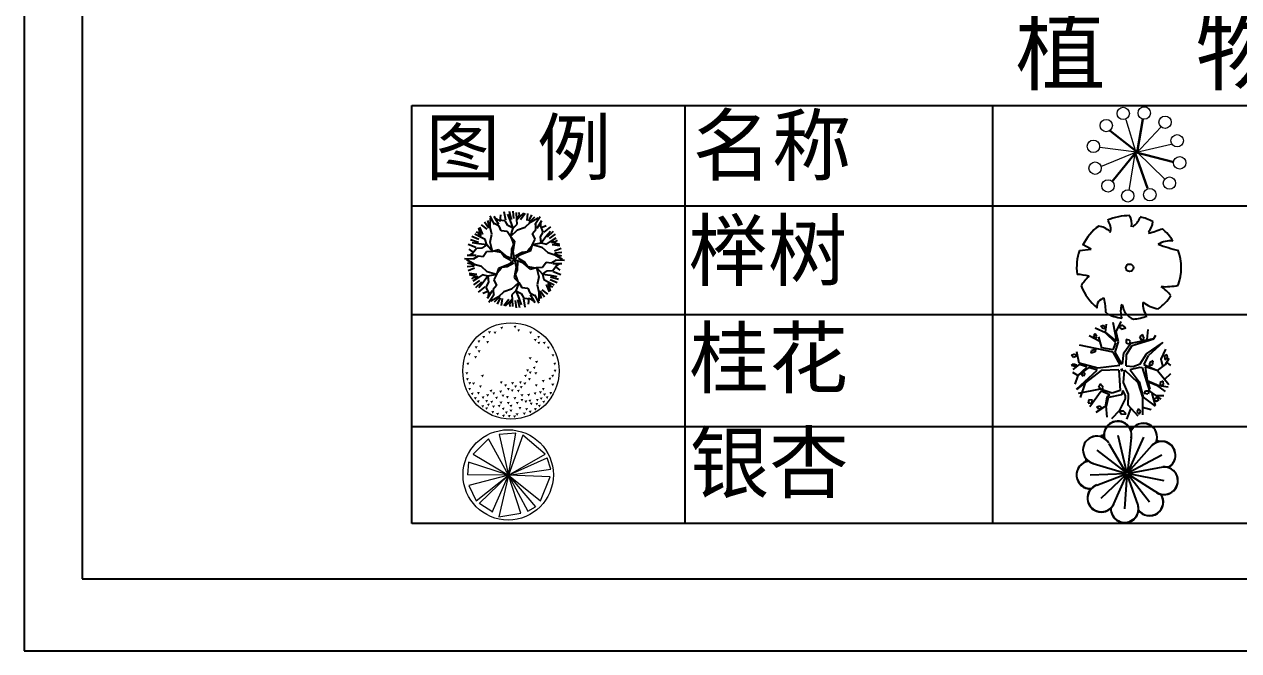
# Model space of a CAD drawing. Header units: centimetres. Extents: x -56693 to 5284, y -24690 to 2923.
# Drawn here: x 1684 to 2466, y 823 to 1226 of the extents above; entities that cross this region are included whole.
import ezdxf

# ---------------------------------------------------------------- set-up
doc = ezdxf.new("R2010")
doc.units = ezdxf.units.CM
for name, color, linetype, lineweight in [('0-上木', 3, 'Continuous', 9), ('0-下木', 2, 'Continuous', 9), ('外轮廓', 7, 'Continuous', 100)]:
    doc.layers.add(name, color=color, linetype=linetype, lineweight=lineweight)
for name, color, linetype in [('A绿-1', 94, 'Continuous'), ('乔木', 100, 'Continuous'), ('亚乔木', 7, 'Continuous'), ('图层1', 1, 'Continuous'), ('树', 74, 'Continuous'), ('植物图例', 94, 'Continuous'), ('绿化1', 3, 'Continuous')]:
    doc.layers.add(name, color=color, linetype=linetype)
doc.styles.get("Standard").update_dxf_attribs({"font": 'txt', "bigfont": 'gbcbig.shx'})

# ---------------------------------------------------------------- blocks, each defined once
blk = doc.blocks.new('YY')
at = {"layer": '树', "color": 3}
for p, q in [((35, 665), (50, 819)), ((-417, 507), (-499, 614)), ((-344, 531), (-428, 605)), ((-338, 555), (-424, 656)), ((-310, 590), (-379, 690)), ((-261, 602), (-316, 696)), ((-256, 684), (-280, 715)), ((-261, 602), (-256, 684)), ((-222, 537), (-261, 602)), ((-252, 616), (-211, 745)), ((-212, 627), (-191, 751)), ((-107, 660), (-147, 768)), ((-86, 551), (-46, 665)), ((-77, 668), (-80, 780)), ((-62, 651), (-25, 774)), ((-44, 666), (32, 784)), ((85, 599), (40, 680)), ((70, 518), (85, 599)), ((94, 628), (101, 775)), ((129, 687), (107, 732)), ((210, 621), (129, 687)), ((138, 658), (204, 739)), ((210, 533), (210, 621)), ((227, 628), (278, 753)), ((283, 577), (305, 687)), ((307, 584), (352, 709)), ((352, 577), (403, 687)), ((386, 540), (440, 636)), ((460, 577), (475, 614)), ((-544, 360), (-671, 450)), ((-585, 291), (-649, 416)), ((-483, 392), (-607, 472)), ((-517, 452), (-566, 455)), ((-486, 445), (-523, 543)), ((-419, 489), (-517, 452)), ((-343, 445), (-419, 489)), ((-247, 449), (-344, 531)), ((-247, 449), (-343, 445)), ((-247, 449), (-222, 537)), ((-225, 309), (-247, 449)), ((-225, 309), (-174, 458)), ((-174, 458), (-86, 551)), ((151, 459), (70, 518)), ((151, 364), (151, 459)), ((151, 364), (261, 452)), ((151, 364), (305, 393)), ((261, 452), (210, 533)), ((261, 452), (283, 577)), ((261, 452), (350, 474)), ((305, 393), (430, 364)), ((350, 474), (386, 540)), ((386, 540), (460, 577)), ((403, 540), (536, 569)), ((433, 510), (550, 555)), ((514, 437), (587, 525)), ((528, 393), (653, 422)), ((536, 415), (631, 474)), ((-635, 127), (-732, 207)), ((-611, 234), (-725, 253)), ((-603, 264), (-702, 317)), ((-580, 269), (-668, 362)), ((-506, 199), (-584, 289)), ((-462, 370), (-555, 372)), ((-469, 75), (-506, 199)), ((-400, 316), (-462, 370)), ((-308, 357), (-400, 316)), ((-225, 309), (-308, 357)), ((-125, 277), (-225, 309)), ((-157, 260), (-207, 303)), ((-112, 220), (-157, 260)), ((-69, 109), (-125, 277)), ((-107, 136), (-112, 220)), ((55, 128), (173, 261)), ((60, 174), (131, 221)), ((131, 221), (142, 280)), ((142, 280), (154, 344)), ((173, 261), (151, 364)), ((430, 364), (548, 386)), ((469, 113), (479, 212)), ((479, 212), (557, 240)), ((550, 385), (690, 378)), ((557, 240), (605, 319)), ((587, 246), (718, 314)), ((589, 316), (730, 380)), ((634, 223), (737, 206)), ((638, 143), (655, 246)), ((655, 246), (682, 287)), ((-651, 24), (-773, 13)), ((-637, 72), (-747, 71)), ((-706, 117), (-745, 112)), ((-645, 87), (-737, 187)), ((-637, 72), (-706, 117)), ((-561, 73), (-637, 72)), ((-498, 8), (-617, -36)), ((-498, 8), (-561, 73)), ((-498, 8), (-542, -77)), ((-366, -44), (-498, 8)), ((-366, -44), (-469, 75)), ((-288, 27), (-366, -44)), ((-233, 10), (-290, -9)), ((-115, -9), (-288, 27)), ((-157, -27), (-233, 10)), ((10, 11), (-115, -9)), ((-50, 22), (-107, 136)), ((10, 11), (-69, 109)), ((10, 11), (-36, -107)), ((-10, 68), (60, 174)), ((10, 11), (55, 128)), ((10, 11), (134, 30)), ((10, 11), (89, -87)), ((49, 57), (176, 49)), ((134, 30), (308, -6)), ((176, 49), (252, 11)), ((252, 11), (309, 30)), ((308, -6), (386, 65)), ((309, 30), (371, 53)), ((386, 65), (469, 113)), ((386, 65), (489, -54)), ((386, 65), (518, 14)), ((518, 14), (562, 99)), ((518, 14), (637, 57)), ((518, 14), (581, -52)), ((562, 99), (638, 143)), ((637, 57), (744, 93)), ((653, 132), (787, 150)), ((655, 40), (786, 64)), ((671, -2), (792, 8)), ((-633, -110), (-768, -128)), ((-636, -18), (-766, -42)), ((-617, -36), (-724, -72)), ((-615, -202), (-718, -185)), ((-619, -121), (-636, -225)), ((-542, -77), (-619, -121)), ((-460, -191), (-537, -219)), ((-449, -91), (-460, -191)), ((-366, -44), (-449, -91)), ((-290, -9), (-351, -31)), ((-30, -36), (-157, -27)), ((-36, -107), (-153, -239)), ((-41, -153), (-111, -200)), ((30, -47), (-41, -153)), ((70, -1), (126, -115)), ((89, -87), (145, -256)), ((126, -115), (132, -199)), ((489, -54), (526, -177)), ((526, -177), (604, -268)), ((581, -52), (657, -51)), ((654, -106), (751, -186)), ((657, -51), (766, -49)), ((657, -51), (725, -96)), ((665, -65), (757, -165)), ((725, -96), (765, -90)), ((-570, -294), (-711, -359)), ((-567, -225), (-698, -292)), ((-531, -364), (-671, -357)), ((-636, -225), (-663, -266)), ((-509, -371), (-634, -401)), ((-537, -219), (-585, -297)), ((-411, -342), (-529, -364)), ((-286, -372), (-411, -342)), ((-131, -342), (-286, -372)), ((-131, -342), (-242, -431)), ((-153, -239), (-131, -342)), ((-123, -258), (-135, -323)), ((-131, -342), (-131, -438)), ((-111, -200), (-123, -258)), ((132, -199), (177, -239)), ((145, -256), (245, -288)), ((177, -239), (227, -281)), ((245, -288), (193, -437)), ((245, -288), (328, -336)), ((245, -288), (266, -428)), ((328, -336), (419, -295)), ((419, -295), (482, -348)), ((482, -348), (574, -351)), ((502, -371), (626, -451)), ((564, -339), (690, -429)), ((600, -247), (688, -341)), ((605, -270), (668, -395)), ((623, -243), (722, -296)), ((631, -213), (744, -232)), ((-516, -394), (-612, -452)), ((-494, -416), (-568, -504)), ((-413, -489), (-531, -533)), ((-384, -519), (-516, -548)), ((-440, -556), (-455, -592)), ((-367, -519), (-440, -556)), ((-367, -519), (-420, -614)), ((-332, -555), (-384, -666)), ((-330, -453), (-367, -519)), ((-288, -563), (-332, -688)), ((-242, -431), (-330, -453)), ((-264, -556), (-286, -666)), ((-242, -431), (-264, -556)), ((-242, -431), (-190, -512)), ((-190, -512), (-190, -600)), ((-131, -438), (-50, -497)), ((-50, -497), (-65, -578)), ((-65, -578), (-21, -659)), ((105, -530), (65, -643)), ((193, -437), (105, -530)), ((266, -428), (241, -515)), ((241, -515), (280, -580)), ((266, -428), (362, -424)), ((266, -428), (363, -509)), ((280, -580), (275, -662)), ((280, -580), (336, -674)), ((329, -568), (399, -668)), ((357, -534), (444, -635)), ((362, -424), (438, -468)), ((363, -509), (448, -584)), ((436, -486), (519, -593)), ((438, -468), (536, -431)), ((506, -424), (543, -522)), ((536, -431), (586, -434)), ((-207, -607), (-259, -732)), ((-190, -600), (-109, -666)), ((-119, -636), (-185, -717)), ((-109, -666), (-87, -710)), ((-75, -607), (-82, -754)), ((-16, -644), (-30, -798)), ((64, -645), (-12, -762)), ((81, -629), (44, -753)), ((97, -647), (100, -759)), ((127, -639), (167, -747)), ((231, -605), (211, -729)), ((271, -595), (231, -724)), ((275, -662), (300, -693))]:
    blk.add_line(p, q, dxfattribs=at)
blk = doc.blocks.new('Y1')
at = {"layer": '绿化1', "color": 2, "xscale": 1.200000000186264, "yscale": 1.199999999254941, "zscale": 1.199999999999999}
blk.add_blockref('YY', (-26, 1), dxfattribs=at)
blk = doc.blocks.new('x40')
at = {"layer": '0-上木', "color": 74, "lineweight": 5}
blk.add_circle((118589, -113054), 2225, dxfattribs=at)
for points in [[(118093, -111025), (118230, -111007), (118167, -111132)], [(118709, -110974), (118846, -110956), (118783, -111081)], [(117038, -111651), (117176, -111633), (117113, -111758)], [(117264, -111448), (117401, -111430), (117338, -111555)], [(117524, -111228), (117661, -111210), (117599, -111335)], [(117785, -111245), (117922, -111227), (117859, -111352)], [(118874, -111143), (119012, -111125), (118949, -111250)], [(119431, -111245), (119568, -111227), (119506, -111352)], [(119798, -111448), (119935, -111430), (119873, -111555)], [(116600, -112243), (116737, -112226), (116675, -112350)], [(117050, -112108), (117187, -112090), (117125, -112215)], [(119810, -111719), (119947, -111701), (119885, -111826)], [(120059, -111719), (120196, -111701), (120134, -111826)], [(116884, -112379), (117022, -112361), (116959, -112486)], [(119704, -112599), (119841, -112581), (119778, -112706)], [(120462, -112294), (120599, -112276), (120536, -112401)], [(120545, -112683), (120682, -112666), (120619, -112790)], [(116482, -113124), (116619, -113106), (116557, -113230)], [(117204, -113242), (117341, -113224), (117279, -113349)], [(119194, -113242), (119331, -113224), (119269, -113349)], [(119289, -112988), (119426, -112970), (119364, -113095)], [(119407, -113090), (119545, -113072), (119482, -113197)], [(119597, -112870), (119734, -112852), (119672, -112977)], [(120556, -113005), (120694, -112987), (120631, -113112)], [(116505, -113394), (116643, -113377), (116580, -113501)], [(116612, -113581), (116749, -113563), (116687, -113688)], [(116612, -113851), (116749, -113834), (116687, -113958)], [(117110, -113733), (117247, -113715), (117184, -113840)], [(117595, -113936), (117732, -113918), (117670, -114043)], [(118069, -113547), (118206, -113529), (118144, -113654)], [(118270, -113682), (118407, -113664), (118345, -113789)], [(118401, -113851), (118538, -113834), (118475, -113958)], [(118578, -113919), (118715, -113901), (118653, -114026)], [(118590, -113581), (118727, -113563), (118665, -113688)], [(118732, -113733), (118869, -113715), (118807, -113840)], [(118863, -113936), (119000, -113918), (118937, -114043)], [(118957, -113547), (119094, -113529), (119032, -113654)], [(118993, -113767), (119130, -113749), (119068, -113874)], [(119159, -113598), (119296, -113580), (119234, -113704)], [(119372, -113394), (119509, -113377), (119447, -113501)], [(119692, -113682), (119829, -113664), (119767, -113789)], [(120012, -113479), (120149, -113461), (120086, -113586)], [(120012, -113851), (120149, -113834), (120086, -113958)], [(120320, -113377), (120457, -113360), (120394, -113484)], [(120450, -113648), (120587, -113630), (120525, -113755)], [(116730, -114071), (116868, -114054), (116805, -114178)], [(116873, -114275), (117010, -114257), (116947, -114381)], [(117003, -114427), (117140, -114409), (117078, -114534)], [(117015, -114038), (117152, -114020), (117090, -114145)], [(117228, -114241), (117365, -114223), (117303, -114348)], [(117394, -114410), (117531, -114392), (117469, -114517)], [(117631, -114444), (117768, -114426), (117706, -114551)], [(117725, -114055), (117863, -114037), (117800, -114161)], [(117856, -114258), (117993, -114240), (117931, -114365)], [(118045, -113970), (118182, -113952), (118120, -114077)], [(118152, -114156), (118289, -114138), (118227, -114263)], [(118353, -114224), (118490, -114206), (118428, -114331)], [(118401, -114495), (118538, -114477), (118475, -114602)], [(118697, -114275), (118834, -114257), (118772, -114381)], [(119028, -114139), (119166, -114121), (119103, -114246)], [(119028, -114359), (119166, -114341), (119103, -114466)], [(119206, -114427), (119343, -114409), (119281, -114534)], [(119336, -114122), (119474, -114104), (119411, -114229)], [(119396, -114393), (119533, -114375), (119470, -114500)], [(119739, -114359), (119876, -114341), (119814, -114466)], [(119881, -114004), (120018, -113986), (119956, -114111)], [(119917, -114292), (120054, -114274), (119992, -114398)], [(120035, -114444), (120172, -114426), (120110, -114551)], [(120071, -114105), (120208, -114088), (120146, -114212)], [(120189, -114241), (120326, -114223), (120264, -114348)], [(120355, -114038), (120492, -114020), (120430, -114145)], [(117394, -114749), (117531, -114731), (117469, -114855)], [(117477, -114579), (117614, -114561), (117552, -114686)], [(117678, -114918), (117815, -114900), (117753, -115025)], [(117714, -114664), (117851, -114646), (117788, -114771)], [(117903, -115002), (118040, -114985), (117978, -115109)], [(117974, -114630), (118111, -114612), (118049, -114737)], [(118164, -114765), (118301, -114748), (118239, -114872)], [(118306, -114935), (118443, -114917), (118381, -115042)], [(118519, -114630), (118656, -114612), (118594, -114737)], [(118519, -114850), (118656, -114832), (118594, -114957)], [(118803, -115019), (118941, -115002), (118878, -115126)], [(118934, -114732), (119071, -114714), (119008, -114839)], [(119135, -114985), (119272, -114968), (119210, -115092)], [(119242, -114782), (119379, -114765), (119316, -114889)], [(119407, -114901), (119545, -114883), (119482, -115008)], [(119455, -114528), (119592, -114511), (119530, -114635)], [(119644, -114782), (119782, -114765), (119719, -114889)], [(119715, -114545), (119853, -114528), (119790, -114652)], [(119834, -114630), (119971, -114612), (119909, -114737)], [(118176, -115087), (118313, -115069), (118250, -115194)]]:
    blk.add_solid(points, dxfattribs=at)
at = {"layer": '0-上木', "color": 40, "lineweight": 5}
for points in [[(117441, -111685), (117578, -111667), (117516, -111792)], [(119644, -111583), (119782, -111565), (119719, -111690)], [(116908, -111922), (117045, -111904), (116983, -112029)], [(120248, -111939), (120386, -111921), (120323, -112046)], [(116529, -112683), (116666, -112666), (116604, -112790)], [(119407, -112430), (119545, -112412), (119482, -112537)], [(119668, -113124), (119805, -113106), (119743, -113230)], [(120450, -113242), (120587, -113224), (120525, -113349)], [(116790, -113598), (116927, -113580), (116865, -113704)], [(117441, -114139), (117578, -114121), (117516, -114246)], [(118057, -114478), (118194, -114460), (118132, -114585)], [(118815, -114495), (118952, -114477), (118890, -114602)], [(119633, -114055), (119770, -114037), (119707, -114161)], [(117216, -114647), (117353, -114629), (117291, -114754)], [(118436, -115104), (118573, -115086), (118511, -115211)]]:
    blk.add_solid(points, dxfattribs=at)
at = {"layer": '0-上木', "color": 74}
blk.add_solid([(118685, -115121), (118822, -115103), (118760, -115228)], dxfattribs=at)
at = {"layer": '0-上木', "color": 74, "lineweight": 5}
blk.add_text('LANDCADD 1987', height=0.00417, rotation=7.2947, dxfattribs=at).set_placement((117204, -113242))
blk = doc.blocks.new('m12')
at = {"layer": '0-下木', "color": 42, "lineweight": 5}
for p, q in [((-66099, -295533), (-66975, -295610)), ((-64249, -297441), (-64442, -296840))]:
    blk.add_line(p, q, dxfattribs=at)
at = {"layer": '0-下木', "color": 42, "lineweight": 0}
for p, q in [((-66975, -295610), (-66485, -297754)), ((-66485, -297754), (-66099, -295533)), ((-65721, -295633), (-66485, -297754)), ((-64532, -296651), (-65721, -295633)), ((-67541, -295839), (-68353, -296651)), ((-66485, -297754), (-67541, -295839)), ((-68588, -297061), (-68645, -297744)), ((-66485, -297754), (-68588, -297061)), ((-68353, -296651), (-66485, -297754)), ((-66485, -297754), (-64532, -296651)), ((-66485, -297754), (-64442, -296840)), ((-66485, -297754), (-64249, -297441)), ((-66485, -297754), (-68645, -297744)), ((-66485, -297754), (-68567, -298297)), ((-68567, -298297), (-68190, -299107)), ((-68190, -299107), (-66485, -297754)), ((-66485, -297754), (-68032, -299258)), ((-67338, -299701), (-66485, -297754)), ((-66485, -297754), (-66995, -299960)), ((-64278, -297839), (-66485, -297754)), ((-66485, -297754), (-65463, -299648)), ((-66485, -297754), (-65057, -299431)), ((-66485, -297754), (-64787, -299112)), ((-65834, -299767), (-66485, -297754)), ((-66451, -297750), (-66451, -297750)), ((-66451, -297750), (-66451, -297750)), ((-66451, -297750), (-66451, -297750)), ((-66451, -297750), (-66451, -297750)), ((-64787, -299112), (-64278, -297839)), ((-67998, -299254), (-67304, -299697)), ((-65463, -299648), (-65057, -299431)), ((-66995, -299960), (-65834, -299767))]:
    blk.add_line(p, q, dxfattribs=at)
blk.add_circle((-66493, -297739), 2385, dxfattribs=at)
blk = doc.blocks.new('x42')
at = {"layer": '0-下木', "color": 102, "lineweight": 30}
for p, q in [((130955, -112793), (131232, -111131)), ((130920, -112759), (129603, -111720)), ((130851, -112828), (129707, -114247)), ((130851, -112793), (132791, -113278)), ((130851, -112828), (131475, -114594))]:
    blk.add_line(p, q, dxfattribs=at)
at = {"layer": '0-下木', "color": 6, "lineweight": 5}
for p, q in [((130920, -112863), (130400, -111166)), ((130889, -112874), (132143, -111536)), ((130920, -112793), (129084, -112551)), ((130989, -112759), (129118, -113520)), ((130851, -112759), (130539, -114697)), ((130899, -112878), (130906, -112878)), ((130903, -112881), (130903, -112875)), ((130920, -112793), (132653, -112378)), ((130955, -112793), (132341, -114144))]:
    blk.add_line(p, q, dxfattribs=at)
for centre in [(130256, -110848), (131309, -110827), (129408, -111454), (132349, -111287), (128764, -112494), (132955, -112214), (128851, -113587), (133081, -113319), (129496, -114474), (132569, -114333), (130484, -114974), (131589, -114913)]:
    blk.add_circle(centre, 310, dxfattribs=at)
blk = doc.blocks.new('黄金叶')
at = {"layer": 'A绿-1', "color": 0}
for p, q in [((-1034, 335), (-801, 361)), ((-801, 361), (-973, 453)), ((-973, 453), (-973, 453))]:
    blk.add_line(p, q, dxfattribs=at)
blk.add_lwpolyline([(854, 526, 0.078989), (643, 774, 0.078989)], format="xyb", dxfattribs=at)
blk.add_circle((-20, -15), 75.6, dxfattribs=at)
for centre, radius, start, end in [((-30, -14), 1054, 89.3321, 114.3856), ((-360, 868), 382, 352.0775, 26.6128), ((-181, 1146), 400, 304.1868, 338.5411), ((-30, -14), 1051, 62.8767, 77.7021), ((-30, -14), 1043, 126.0751, 153.6245), ((-718, 391), 444, 48.5203, 80.5151), ((-658, 770), 257, 343.6555, 39.76), ((144, 922), 304, 315.8454, 359.7651), ((-498, 3799), 3232, 285.4397, 290.7099), ((802, 66), 462, 83.5323, 121.6544), ((-30, -14), 1062, 160.8426, 187.275), ((1885, 4119), 3892, 250.0865, 256.3451), ((-30, -14), 1056, 340.3307, 19.43), ((-1222, -1886), 1743, 77.3728, 85.4649), ((-23, -1010), 1162, 134.7782, 147.3315), ((-30, -14), 1038, 200.8103, 231.4392), ((694, 900), 1298, 266.7455, 282.0146), ((-14, -1269), 1080, 39.6536, 53.993), ((-511, -804), 173, 97.741, 188.8107), ((-2688, -1049), 2194, 2.9465, 10.9238), ((571, -765), 324, 170.6314, 220.6278), ((630, -254), 594, 230.4582, 263.1093), ((-30, -14), 1018, 305.394, 326.2464), ((-30, -14), 1033, 243.1498, 261.8356), ((234, -896), 436, 160.6009, 199.3991), ((185, -727), 352, 186.1912, 248.4952), ((-30, -14), 1044, 274.7236, 290.3277)]:
    blk.add_arc(centre, radius, start, end, dxfattribs=at)
blk = doc.blocks.new('黄槿')
at = {"layer": 'A绿-1', "color": 0}
for p, q in [((-357, 755), (-582, 860)), ((-454, 902), (-400, 923)), ((-409, 839), (-454, 902)), ((-355, 860), (-409, 839)), ((-400, 923), (-355, 860)), ((-354, 771), (-331, 946)), ((-109, 567), (-192, 977)), ((-126, 776), (-14, 1000)), ((16, 923), (-66, 886)), ((-66, 886), (-11, 832)), ((-11, 832), (88, 865)), ((88, 865), (16, 923)), ((546, 613), (570, 830)), ((-476, 566), (-710, 690)), ((-580, 735), (-614, 689)), ((-614, 689), (-577, 628)), ((-542, 674), (-580, 735)), ((-577, 628), (-542, 674)), ((-437, 430), (-502, 665)), ((-129, 537), (-357, 755)), ((-114, 577), (-354, 771)), ((-186, 387), (-129, 537)), ((-143, 335), (-77, 561)), ((-77, 561), (-126, 776)), ((41, 323), (196, 531)), ((93, 609), (92, 541)), ((92, 541), (129, 525)), ((157, 596), (93, 609)), ((183, 565), (157, 596)), ((173, 516), (183, 565)), ((196, 531), (690, 634)), ((220, 483), (689, 626)), ((448, 717), (380, 667)), ((380, 667), (431, 592)), ((431, 592), (482, 636)), ((482, 636), (448, 717)), ((535, 299), (883, 535)), ((885, 543), (575, 265)), ((690, 634), (737, 702)), ((-1093, 274), (-1027, 303)), ((-1050, 222), (-1093, 274)), ((-1027, 303), (-978, 250)), ((-925, 94), (-980, 344)), ((-190, 336), (-918, 485)), ((-666, 317), (-653, 382)), ((-581, 342), (-666, 317)), ((-653, 382), (-570, 399)), ((-570, 399), (-581, 342)), ((-186, 387), (-437, 430)), ((-40, 58), (-190, 336)), ((8, 66), (-143, 335)), ((10, 74), (41, 323)), ((89, 40), (100, 286)), ((100, 286), (220, 483)), ((129, 525), (173, 516)), ((397, 80), (535, 299)), ((568, 267), (475, 72)), ((851, 183), (955, 401)), ((983, 276), (925, 253)), ((991, 215), (983, 276)), ((-1095, 44), (-1047, 85)), ((-1012, 27), (-1095, 44)), ((-924, 68), (-1065, -39)), ((-978, 250), (-1050, 222)), ((-1047, 85), (-984, 64)), ((-984, 64), (-1012, 27)), ((-953, -173), (-762, 10)), ((-718, 1), (-953, -173)), ((-521, -14), (-925, 94)), ((-761, 18), (-924, 68)), ((-536, -54), (-718, 1)), ((-42, 50), (-521, -14)), ((89, 40), (246, 25)), ((180, -38), (390, 13)), ((246, 25), (397, 80)), ((390, 13), (441, 3)), ((441, 3), (597, -507)), ((475, 72), (774, -65)), ((767, -64), (504, 15)), ((504, 15), (551, -276)), ((602, 115), (594, 40)), ((594, 40), (666, 68)), ((676, 151), (602, 115)), ((666, 68), (676, 151)), ((774, -65), (948, 70)), ((886, 31), (851, 183)), ((925, 253), (929, 176)), ((929, 176), (991, 215)), ((948, 70), (1023, 208)), ((977, 115), (1056, 47)), ((-959, -172), (-1066, -107)), ((-959, -172), (-1023, -355)), ((-451, -63), (-988, -473)), ((-986, -465), (-536, -54)), ((-872, -165), (-840, -87)), ((-834, -184), (-872, -165)), ((-840, -87), (-806, -125)), ((-806, -125), (-834, -184)), ((-68, -47), (-451, -63)), ((-64, -56), (-40, -496)), ((-7, -42), (-25, -64)), ((-25, -64), (8, -63)), ((20, -39), (-7, -42)), ((8, -63), (20, -39)), ((35, -324), (57, -55)), ((58, -47), (342, -319)), ((774, -65), (1019, -363)), ((929, -251), (1061, -124)), ((-474, -468), (-945, -559)), ((-896, -646), (-791, -326)), ((-449, -507), (-698, -848)), ((-470, -354), (-508, -421)), ((-508, -421), (-445, -477)), ((-212, -555), (-474, -468)), ((-403, -432), (-470, -354)), ((-265, -587), (-449, -507)), ((-445, -477), (-403, -432)), ((-40, -496), (-212, -555)), ((20, -492), (-12, -588)), ((77, -606), (20, -492)), ((143, -577), (35, -324)), ((342, -319), (443, -638)), ((487, -560), (515, -502)), ((515, -502), (581, -505)), ((551, -276), (801, -387)), ((581, -505), (567, -577)), ((576, -315), (577, -341)), ((785, -401), (576, -315)), ((577, -341), (607, -458)), ((597, -507), (846, -686)), ((947, -519), (785, -401)), ((801, -387), (1001, -419)), ((893, -295), (827, -324)), ((827, -324), (828, -384)), ((828, -384), (905, -366)), ((905, -366), (893, -295)), ((-715, -699), (-730, -770)), ((-730, -770), (-654, -765)), ((-641, -703), (-715, -699)), ((-654, -765), (-641, -703)), ((-359, -850), (-322, -635)), ((-298, -649), (-344, -844)), ((-322, -635), (-259, -588)), ((-12, -588), (-291, -650)), ((-47, -922), (76, -674)), ((76, -674), (77, -606)), ((134, -814), (143, -577)), ((443, -638), (445, -1022)), ((567, -577), (487, -560)), ((725, -824), (659, -563)), ((747, -649), (686, -688)), ((686, -688), (751, -727)), ((806, -687), (747, -649)), ((749, -607), (909, -605)), ((751, -727), (806, -687)), ((-374, -849), (-565, -972)), ((-544, -850), (-480, -829)), ((-507, -900), (-544, -850)), ((-430, -882), (-507, -900)), ((-480, -829), (-430, -882)), ((-318, -1071), (-341, -828)), ((-216, -1101), (-47, -922)), ((-54, -940), (-9, -1009)), ((38, -941), (-54, -940)), ((-9, -1009), (92, -1004)), ((92, -1004), (38, -941)), ((195, -877), (100, -1114)), ((351, -1055), (134, -814)), ((358, -894), (325, -955)), ((325, -955), (374, -1008)), ((407, -946), (358, -894)), ((374, -1008), (407, -946)), ((444, -860), (635, -908))]:
    blk.add_line(p, q, dxfattribs=at)
blk.add_lwpolyline([(178, -46), (371, -307), (463, -642), (723, -832)], dxfattribs=at)
blk = doc.blocks.new('茶梅球')
at = {"layer": '植物图例', "color": 6}
for p, q in [((3.58, 7.6), (4.34, 4.39)), ((5.81, 7.44), (4.46, 4.4)), ((1.76, 6.31), (4.29, 4.35)), ((7.41, 5.87), (4.53, 4.34)), ((1.19, 4.15), (4.26, 4.27)), ((7.61, 3.64), (4.54, 4.23)), ((2.15, 2.12), (4.3, 4.16)), ((4.19, 1.2), (4.4, 4.12)), ((6.35, 1.79), (4.49, 4.15))]:
    blk.add_line(p, q, dxfattribs=at)
at = {"layer": '植物图例', "color": 2}
for p, q in [((2.8, 6.89), (4.3, 4.37)), ((4.76, 7.38), (4.42, 4.41)), ((6.55, 6.7), (4.5, 4.38)), ((1.45, 5.15), (4.26, 4.31)), ((7.51, 4.82), (4.54, 4.27)), ((1.76, 3.27), (4.27, 4.21)), ((3.25, 1.63), (4.34, 4.13)), ((5.35, 1.52), (4.44, 4.12)), ((6.83, 2.72), (4.52, 4.18))]:
    blk.add_line(p, q, dxfattribs=at)
for centre in [(4.4, 4.27), (4.4, 4.27), (4.4, 4.27), (4.4, 4.27), (4.4, 4.26), (4.4, 4.26), (4.4, 4.27), (4.4, 4.27), (4.4, 4.26)]:
    blk.add_circle(centre, 0.14, dxfattribs=at)
at = {"layer": '植物图例', "color": 94}
for centre, radius, start, end in [((3.58, 7.62), 1.2, 349.3069, 194.2312), ((3.58, 7.62), 1.2, 349.3069, 194.2312), ((3.58, 7.61), 1.2, 349.3069, 194.2312), ((3.58, 7.61), 1.2, 349.3069, 194.2312), ((3.58, 7.61), 1.2, 349.3069, 194.2312), ((3.58, 7.6), 1.2, 349.3069, 194.2312), ((3.59, 7.62), 1.2, 349.3069, 194.2312), ((3.59, 7.62), 1.2, 349.3069, 194.2312), ((3.59, 7.61), 1.2, 349.3069, 194.2312), ((5.81, 7.44), 1.2, 336.6155, 154.2312), ((5.81, 7.44), 1.2, 336.6155, 154.2312), ((5.81, 7.44), 1.2, 336.6155, 154.2312), ((5.81, 7.44), 1.2, 336.6155, 154.2312), ((5.81, 7.43), 1.2, 336.6155, 154.2312), ((5.81, 7.43), 1.2, 336.6155, 154.2312), ((5.81, 7.43), 1.2, 336.6155, 154.2312), ((5.81, 7.43), 1.2, 336.6155, 154.2312), ((5.81, 7.42), 1.2, 336.6155, 154.2312), ((1.76, 6.32), 1.2, 29.3069, 254.8328), ((1.76, 6.32), 1.2, 29.3069, 254.8328), ((1.76, 6.32), 1.2, 29.3069, 254.8328), ((1.76, 6.32), 1.2, 29.3069, 254.8328), ((1.76, 6.32), 1.2, 29.3069, 254.8328), ((1.76, 6.32), 1.2, 29.3069, 254.8328), ((1.76, 6.31), 1.2, 29.3069, 254.8328), ((1.76, 6.31), 1.2, 29.3069, 254.8328), ((1.76, 6.31), 1.2, 29.3069, 254.8328), ((4.37, 4.62), 3.66, 122.9642, 128.6794), ((4.38, 4.62), 3.66, 122.9642, 128.6794), ((4.38, 4.62), 3.66, 122.9642, 128.6794), ((4.37, 4.62), 3.66, 122.9642, 128.6794), ((4.37, 4.62), 3.66, 122.9642, 128.6794), ((4.38, 4.61), 3.66, 122.9642, 128.6794), ((4.37, 4.62), 3.66, 122.9642, 128.6794), ((4.37, 4.61), 3.66, 122.9642, 128.6794), ((4.37, 4.61), 3.66, 122.9642, 128.6794), ((4.37, 4.62), 3.66, 81.4922, 86.6457), ((4.37, 4.61), 3.66, 81.4922, 86.6457), ((4.37, 4.61), 3.66, 81.4922, 86.6457), ((4.37, 4.62), 3.66, 81.4922, 86.6457), ((4.37, 4.62), 3.66, 81.4922, 86.6457), ((4.38, 4.62), 3.66, 81.4922, 86.6457), ((4.38, 4.62), 3.66, 81.4922, 86.6457), ((4.37, 4.62), 3.66, 81.4922, 86.6457), ((4.38, 4.61), 3.66, 81.4922, 86.6457), ((7.4, 5.87), 1.2, 296.6155, 134.8328), ((7.4, 5.86), 1.2, 296.6155, 134.8328), ((7.4, 5.85), 1.2, 296.6155, 134.8328), ((7.4, 5.87), 1.2, 296.6155, 134.8328), ((7.41, 5.87), 1.2, 296.6155, 134.8328), ((7.41, 5.87), 1.2, 296.6155, 134.8328), ((7.4, 5.87), 1.2, 296.6155, 134.8328), ((7.4, 5.87), 1.2, 296.6155, 134.8328), ((7.41, 5.86), 1.2, 296.6155, 134.8328), ((4.37, 4.62), 3.66, 41.3272, 44.487), ((4.37, 4.62), 3.66, 41.3272, 44.487), ((4.37, 4.62), 3.66, 41.3272, 44.487), ((4.37, 4.62), 3.66, 41.3272, 44.487), ((4.37, 4.61), 3.66, 41.3272, 44.487), ((4.37, 4.61), 3.66, 41.3272, 44.487), ((4.38, 4.62), 3.66, 41.3272, 44.487), ((4.38, 4.62), 3.66, 41.3272, 44.487), ((4.38, 4.61), 3.66, 41.3272, 44.487), ((1.19, 4.15), 1.2, 96.6155, 274.2312), ((1.19, 4.15), 1.2, 96.6155, 274.2312), ((1.19, 4.14), 1.2, 96.6155, 274.2312), ((1.2, 4.16), 1.2, 96.6155, 274.2312), ((1.2, 4.16), 1.2, 96.6155, 274.2312), ((1.2, 4.16), 1.2, 96.6155, 274.2312), ((1.2, 4.16), 1.2, 96.6155, 274.2312), ((1.2, 4.15), 1.2, 96.6155, 274.2312), ((1.2, 4.15), 1.2, 96.6155, 274.2312), ((4.37, 4.62), 3.66, 165.2203, 169.5899), ((4.38, 4.62), 3.66, 165.2203, 169.5899), ((4.37, 4.62), 3.66, 165.2203, 169.5899), ((4.37, 4.62), 3.66, 165.2203, 169.5899), ((4.38, 4.62), 3.66, 165.2203, 169.5899), ((4.37, 4.62), 3.66, 165.2203, 169.5899), ((4.37, 4.61), 3.66, 165.2203, 169.5899), ((4.38, 4.61), 3.66, 165.2203, 169.5899), ((4.37, 4.61), 3.66, 165.2203, 169.5899), ((7.61, 3.65), 1.2, 229.3069, 94.8328), ((7.61, 3.65), 1.2, 229.3069, 94.8328), ((7.61, 3.64), 1.2, 229.3069, 94.8328), ((7.61, 3.64), 1.2, 229.3069, 94.8328), ((7.61, 3.63), 1.2, 229.3069, 94.8328), ((7.61, 3.64), 1.2, 229.3069, 94.8328), ((7.62, 3.65), 1.2, 229.3069, 94.8328), ((7.62, 3.64), 1.2, 229.3069, 94.8328), ((7.62, 3.63), 1.2, 229.3069, 94.8328), ((4.37, 4.62), 3.66, 2.341, 3.4892), ((4.37, 4.62), 3.66, 2.341, 3.4892), ((4.37, 4.62), 3.66, 2.341, 3.4892), ((4.37, 4.62), 3.66, 2.341, 3.4892), ((4.37, 4.61), 3.66, 2.341, 3.4892), ((4.37, 4.61), 3.66, 2.341, 3.4892), ((4.38, 4.62), 3.66, 2.341, 3.4892), ((4.38, 4.62), 3.66, 2.341, 3.4892), ((4.38, 4.61), 3.66, 2.341, 3.4892), ((2.15, 2.13), 1.2, 109.3069, 334.8328), ((2.15, 2.13), 1.2, 109.3069, 334.8328), ((2.15, 2.12), 1.2, 109.3069, 334.8328), ((2.16, 2.13), 1.2, 109.3069, 334.8328), ((2.16, 2.14), 1.2, 109.3069, 334.8328), ((2.16, 2.14), 1.2, 109.3069, 334.8328), ((2.16, 2.14), 1.2, 109.3069, 334.8328), ((2.16, 2.14), 1.2, 109.3069, 334.8328), ((2.16, 2.13), 1.2, 109.3069, 334.8328), ((4.37, 4.62), 3.66, 206.9966, 209.1988), ((4.37, 4.61), 3.66, 206.9966, 209.1988), ((4.37, 4.61), 3.66, 206.9966, 209.1988), ((4.37, 4.62), 3.66, 206.9966, 209.1988), ((4.37, 4.62), 3.66, 206.9966, 209.1988), ((4.38, 4.62), 3.66, 206.9966, 209.1988), ((4.38, 4.62), 3.66, 206.9966, 209.1988), ((4.37, 4.62), 3.66, 206.9966, 209.1988), ((4.38, 4.61), 3.66, 206.9966, 209.1988), ((6.35, 1.81), 1.2, 215.6634, 34.3035), ((6.35, 1.81), 1.2, 215.6634, 34.3035), ((6.35, 1.8), 1.2, 215.6634, 34.3035), ((6.34, 1.8), 1.2, 215.6634, 34.3035), ((6.34, 1.79), 1.2, 215.6634, 34.3035), ((6.34, 1.79), 1.2, 215.6634, 34.3035), ((6.35, 1.81), 1.2, 215.6634, 34.3035), ((6.35, 1.8), 1.2, 215.6634, 34.3035), ((6.35, 1.79), 1.2, 215.6634, 34.3035), ((4.37, 4.62), 3.66, 324.1124, 324.1297), ((4.37, 4.61), 3.66, 324.1124, 324.1297), ((4.37, 4.61), 3.66, 324.1124, 324.1297), ((4.37, 4.62), 3.66, 324.1124, 324.1297), ((4.38, 4.62), 3.66, 324.1124, 324.1297), ((4.38, 4.62), 3.66, 324.1124, 324.1297), ((4.37, 4.62), 3.66, 324.1124, 324.1297), ((4.37, 4.62), 3.66, 324.1124, 324.1297), ((4.38, 4.61), 3.66, 324.1124, 324.1297), ((4.37, 4.62), 3.66, 247.2688, 247.7819), ((4.37, 4.62), 3.66, 247.2688, 247.7819), ((4.37, 4.62), 3.66, 247.2688, 247.7819), ((4.37, 4.62), 3.66, 247.2688, 247.7819), ((4.37, 4.61), 3.66, 247.2688, 247.7819), ((4.37, 4.61), 3.66, 247.2688, 247.7819), ((4.38, 4.62), 3.66, 247.2688, 247.7819), ((4.38, 4.62), 3.66, 247.2688, 247.7819), ((4.38, 4.61), 3.66, 247.2688, 247.7819), ((4.19, 1.21), 1.2, 176.6155, 14.8328), ((4.19, 1.21), 1.2, 176.6155, 14.8328), ((4.19, 1.2), 1.2, 176.6155, 14.8328), ((4.19, 1.2), 1.2, 176.6155, 14.8328), ((4.19, 1.2), 1.2, 176.6155, 14.8328), ((4.19, 1.19), 1.2, 176.6155, 14.8328), ((4.19, 1.21), 1.2, 176.4972, 9.5299), ((4.19, 1.21), 1.2, 176.6155, 14.8328), ((4.19, 1.2), 1.2, 176.6155, 14.8328), ((4.37, 4.62), 3.66, 285.8373, 286.059), ((4.37, 4.62), 3.66, 285.8373, 286.059), ((4.37, 4.62), 3.66, 285.8373, 286.059), ((4.37, 4.62), 3.66, 285.8373, 286.059), ((4.37, 4.61), 3.66, 285.8373, 286.059), ((4.37, 4.61), 3.66, 285.8373, 286.059), ((4.38, 4.62), 3.66, 285.8373, 286.059), ((4.38, 4.62), 3.66, 285.8373, 286.059), ((4.38, 4.61), 3.66, 285.8373, 286.059)]:
    blk.add_arc(centre, radius, start, end, dxfattribs=at)

msp = doc.modelspace()

# ---------------------------------------------------------------- linework, layer by layer
at = {"layer": 'A绿-1', "color": 0, "linetype": 'Continuous', "lineweight": 25}
for p, q in [((1933.872, 1173.657), (3214.702, 1173.657)), ((1933.872, 904.475), (1933.872, 1173.657)), ((2109.902, 904.475), (2109.902, 1173.657)), ((2307.94, 904.475), (2307.94, 1173.657)), ((3214.702, 1108.861), (1933.872, 1108.861)), ((1933.872, 1039.066), (3214.702, 1039.066)), ((1933.872, 966.984), (3214.702, 966.984)), ((3214.702, 904.475), (1933.872, 904.475))]:
    msp.add_line(p, q, dxfattribs=at)
at = {"layer": '外轮廓', "linetype": 'ByBlock', "lineweight": 25}
for p, q in [((1684.393, 2922.651), (1684.393, 822.651)), ((1721.662, 2874.595), (1721.662, 868.869)), ((1721.662, 868.869), (5242.805, 868.869)), ((1684.393, 822.651), (5284.393, 822.651))]:
    msp.add_line(p, q, dxfattribs=at)

# ---------------------------------------------------------------- block references
at = {"layer": '0-下木', "color": 41}
for name, p, xscale, yscale, zscale in [('x42', (715.428, 2595.155), 0.012869999997406, 0.0128700030688833, 0.01287), ('x40', (345.636, 2577.684), 0.0139309051571672, 0.0139309020233043, 0.0139309018992)]:
    msp.add_blockref(name, p, dxfattribs=dict(at, xscale=xscale, yscale=yscale, zscale=zscale))
at = {"layer": '乔木', "xscale": 0.0296881200012535, "yscale": 0.0296881200012535, "zscale": 0.02968812}
msp.add_blockref('黄槿', (2390.983, 1004.868), dxfattribs=at)
at = {"layer": '亚乔木', "color": 0, "xscale": 7.403654717923246, "yscale": 7.403654722239082, "zscale": 7.403654723438046}
msp.add_blockref('茶梅球', (2361.767, 905.115), dxfattribs=at)
at = {"layer": '图层1', "color": 1, "lineweight": 13, "xscale": 0.0318093750013304, "yscale": 0.0318093750013304, "zscale": 0.031809375}
msp.add_blockref('黄金叶', (2396.573, 1069.666), dxfattribs=at)
at = {"layer": '图层1', "color": 7, "lineweight": 13, "xscale": 0.012183868102909, "yscale": 0.0121838681017721, "zscale": 0.012183868125}
msp.add_blockref('m12', (2806.062, 4563.451), dxfattribs=at)
at = {"layer": '绿化1', "color": 2, "xscale": 0.0331694991442467, "yscale": 0.0331695013185254, "zscale": 0.0331695, "rotation": 91.95183088312687}
msp.add_blockref('Y1', (2000.425, 1074.984), dxfattribs=at)

# ---------------------------------------------------------------- texts
at = {"layer": 'A绿-1', "color": 0, "linetype": 'Continuous', "lineweight": 25, "attachment_point": 1}
for s, insert, char_height, width in [('{\\fSimHei|b1|i0|c134|p49;植  物  图  例}', (2322.482, 1230.532), 42.5, 5253.1094), ('{\\fSimHei|b0|i0|c134|p49;图 例}', (1942.93, 1164.205), 35, 993.2731), ('{\\fSimHei|b0|i0|c134|p49;名称}', (2114.671, 1166.786), 37.5, 1917.04361), ('{\\fSimHei|b0|i0|c134|p49;榉树}', (2111.882, 1099.08), 37.5, 1158.70548), ('{\\fSimHei|b0|i0|c134|p49;桂花}', (2112.521, 1029.97), 37.5, 1425.5903), ('{\\fSimHei|b0|i0|c134|p49;银杏}', (2112.795, 962.406), 37.5, 1145.23465)]:
    msp.add_mtext(s, dxfattribs=dict(at, insert=insert, char_height=char_height, width=width))

doc.saveas('drawing.dxf')
